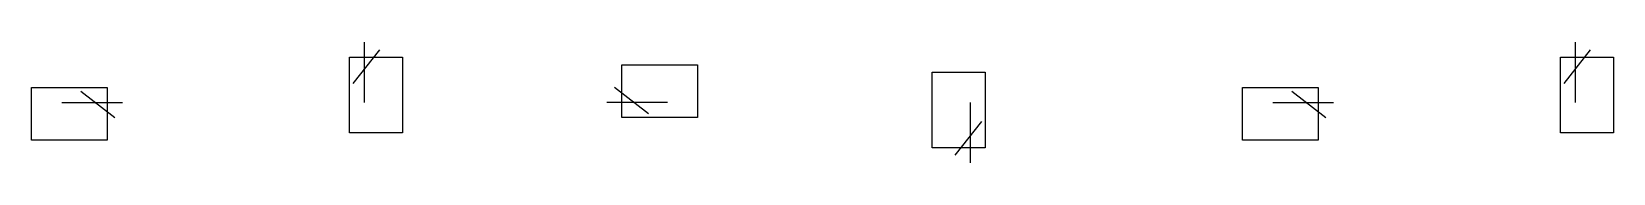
# Model space of a CAD drawing. Header units: millimetres. Extents: x 18 to 122, y -24 to -16.
import ezdxf

# ---------------------------------------------------------------- set-up
doc = ezdxf.new("R2010")
doc.units = ezdxf.units.MM
for name, color, linetype, true_color in [('b.courtyard', 4, 'CONTINUOUS', 0x26e9ff), ('f.courtyard', 6, 'CONTINUOUS', 0xff26e2), ('user.drawings', 9, 'CONTINUOUS', 0xc2c2c2)]:
    doc.layers.add(name, color=color, linetype=linetype, true_color=true_color)

msp = doc.modelspace()

# ---------------------------------------------------------------- linework, layer by layer
at = {"layer": 'b.courtyard', "linetype": 'CONTINUOUS'}
for p, q in [((119, -17), (122.5, -17)), ((119, -22), (119, -17)), ((122.5, -17), (122.5, -22)), ((98, -19), (103, -19)), ((98, -22.5), (98, -19)), ((103, -19), (103, -22.5)), ((103, -22.5), (98, -22.5)), ((122.5, -22), (119, -22))]:
    msp.add_line(p, q, dxfattribs=at)
at = {"layer": 'f.courtyard', "linetype": 'CONTINUOUS'}
for p, q in [((39, -17), (42.5, -17)), ((39, -22), (39, -17)), ((42.5, -17), (42.5, -22)), ((57, -17.5), (62, -17.5)), ((57, -21), (57, -17.5)), ((62, -17.5), (62, -21)), ((77.5, -18), (81, -18)), ((77.5, -23), (77.5, -18)), ((81, -18), (81, -23)), ((18, -19), (23, -19)), ((18, -22.5), (18, -19)), ((23, -19), (23, -22.5)), ((62, -21), (57, -21)), ((23, -22.5), (18, -22.5)), ((42.5, -22), (39, -22)), ((81, -23), (77.5, -23))]:
    msp.add_line(p, q, dxfattribs=at)
at = {"layer": 'user.drawings', "linetype": 'CONTINUOUS'}
for p, q in [((39.25, -18.75), (41, -16.5)), ((40, -20), (40, -16)), ((119.25, -18.75), (121, -16.5)), ((120, -20), (120, -16)), ((21.25, -19.25), (23.5, -21)), ((58.75, -20.75), (56.5, -19)), ((101.25, -19.25), (103.5, -21)), ((20, -20), (24, -20)), ((60, -20), (56, -20)), ((80, -20), (80, -24)), ((100, -20), (104, -20)), ((80.75, -21.25), (79, -23.5))]:
    msp.add_line(p, q, dxfattribs=at)

doc.saveas('drawing.dxf')
